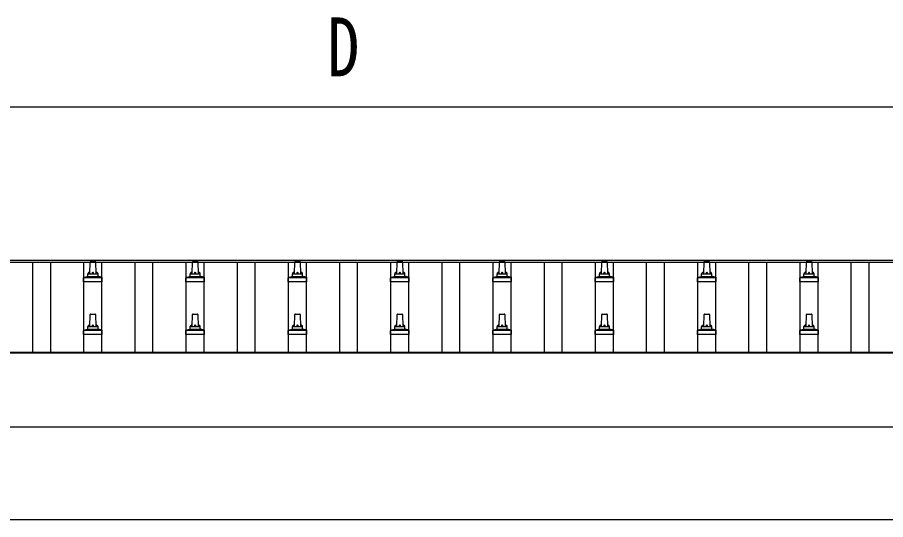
# Model space of a CAD drawing. Units: millimetres, scale not verified. Extents: x -14718 to 14718, y -10395 to 10395.
# Drawn here: x -10800 to -9103, y 824 to 1807 of the extents above; entities that cross this region are included whole.
import ezdxf
from ezdxf.enums import TextEntityAlignment as Align

# ---------------------------------------------------------------- set-up
doc = ezdxf.new("R2010")
doc.units = ezdxf.units.MM
doc.header["$LTSCALE"] = 40
for name, color, linetype in [('0-5_YKK_13', 4, 'Continuous'), ('0-6_YKK_A1', 4, 'Continuous'), ('0-7_YKK_D', 6, 'Continuous')]:
    doc.layers.add(name, color=color, linetype=linetype)
doc.styles.add('ＭＳ ゴシック', font='')
doc.styles.get('ＭＳ ゴシック').set_extended_font_data('MS Gothic')

msp = doc.modelspace()

# ---------------------------------------------------------------- linework, layer by layer
at = {"layer": '0-5_YKK_13'}
for p, q in [((-10658.43, 1305.43), (-10657.7, 1328.95)), ((-10656.7, 1329.93), (-10648.16, 1329.93)), ((-10647.16, 1328.95), (-10646.43, 1305.43)), ((-10458.43, 1305.43), (-10457.7, 1328.95)), ((-10456.7, 1329.93), (-10448.16, 1329.93)), ((-10447.16, 1328.95), (-10446.43, 1305.43)), ((-10258.43, 1305.43), (-10257.7, 1328.95)), ((-10256.7, 1329.93), (-10248.16, 1329.93)), ((-10247.16, 1328.95), (-10246.43, 1305.43)), ((-10058.43, 1305.43), (-10057.7, 1328.95)), ((-10056.7, 1329.93), (-10048.16, 1329.93)), ((-10047.16, 1328.95), (-10046.43, 1305.43)), ((-9858.43, 1305.43), (-9857.7, 1328.95)), ((-9856.7, 1329.93), (-9848.16, 1329.93)), ((-9847.16, 1328.95), (-9846.43, 1305.43)), ((-9658.43, 1305.43), (-9657.7, 1328.95)), ((-9656.7, 1329.93), (-9648.16, 1329.93)), ((-9647.16, 1328.95), (-9646.43, 1305.43)), ((-9458.43, 1305.43), (-9457.7, 1328.95)), ((-9456.7, 1329.93), (-9448.16, 1329.93)), ((-9447.16, 1328.95), (-9446.43, 1305.43)), ((-9258.43, 1305.43), (-9257.7, 1328.95)), ((-9256.7, 1329.93), (-9248.16, 1329.93)), ((-9247.16, 1328.95), (-9246.43, 1305.43)), ((-10670.68, 1289.93), (-10670.68, 1297.64)), ((-10634.18, 1289.93), (-10670.68, 1289.93)), ((-10670.3, 1298.43), (-10634.56, 1298.43)), ((-10669.92, 1298.61), (-10663.2, 1300.24)), ((-10662.81, 1300.43), (-10642.05, 1300.43)), ((-10662.43, 1301.21), (-10662.43, 1305.43)), ((-10661.43, 1305.43), (-10643.43, 1305.43)), ((-10642.43, 1301.21), (-10642.43, 1305.43)), ((-10634.95, 1298.61), (-10641.67, 1300.24)), ((-10634.18, 1289.93), (-10634.18, 1297.64)), ((-10470.68, 1289.93), (-10470.68, 1297.64)), ((-10434.18, 1289.93), (-10470.68, 1289.93)), ((-10470.3, 1298.43), (-10434.56, 1298.43)), ((-10469.92, 1298.61), (-10463.2, 1300.24)), ((-10462.81, 1300.43), (-10442.05, 1300.43)), ((-10462.43, 1301.21), (-10462.43, 1305.43)), ((-10461.43, 1305.43), (-10443.43, 1305.43)), ((-10442.43, 1301.21), (-10442.43, 1305.43)), ((-10434.95, 1298.61), (-10441.67, 1300.24)), ((-10434.18, 1289.93), (-10434.18, 1297.64)), ((-10270.68, 1289.93), (-10270.68, 1297.64)), ((-10234.18, 1289.93), (-10270.68, 1289.93)), ((-10270.3, 1298.43), (-10234.56, 1298.43)), ((-10269.92, 1298.61), (-10263.2, 1300.24)), ((-10262.81, 1300.43), (-10242.05, 1300.43)), ((-10262.43, 1301.21), (-10262.43, 1305.43)), ((-10261.43, 1305.43), (-10243.43, 1305.43)), ((-10242.43, 1301.21), (-10242.43, 1305.43)), ((-10234.95, 1298.61), (-10241.67, 1300.24)), ((-10234.18, 1289.93), (-10234.18, 1297.64)), ((-10070.68, 1289.93), (-10070.68, 1297.64)), ((-10034.18, 1289.93), (-10070.68, 1289.93)), ((-10070.3, 1298.43), (-10034.56, 1298.43)), ((-10069.92, 1298.61), (-10063.2, 1300.24)), ((-10062.81, 1300.43), (-10042.05, 1300.43)), ((-10062.43, 1301.21), (-10062.43, 1305.43)), ((-10061.43, 1305.43), (-10043.43, 1305.43)), ((-10042.43, 1301.21), (-10042.43, 1305.43)), ((-10034.95, 1298.61), (-10041.67, 1300.24)), ((-10034.18, 1289.93), (-10034.18, 1297.64)), ((-9870.68, 1289.93), (-9870.68, 1297.64)), ((-9834.18, 1289.93), (-9870.68, 1289.93)), ((-9870.3, 1298.43), (-9834.56, 1298.43)), ((-9869.92, 1298.61), (-9863.2, 1300.24)), ((-9862.81, 1300.43), (-9842.05, 1300.43)), ((-9862.43, 1301.21), (-9862.43, 1305.43)), ((-9861.43, 1305.43), (-9843.43, 1305.43)), ((-9842.43, 1301.21), (-9842.43, 1305.43)), ((-9834.95, 1298.61), (-9841.67, 1300.24)), ((-9834.18, 1289.93), (-9834.18, 1297.64)), ((-9670.68, 1289.93), (-9670.68, 1297.64)), ((-9634.18, 1289.93), (-9670.68, 1289.93)), ((-9670.3, 1298.43), (-9634.56, 1298.43)), ((-9669.92, 1298.61), (-9663.2, 1300.24)), ((-9662.81, 1300.43), (-9642.05, 1300.43)), ((-9662.43, 1301.21), (-9662.43, 1305.43)), ((-9661.43, 1305.43), (-9643.43, 1305.43)), ((-9642.43, 1301.21), (-9642.43, 1305.43)), ((-9634.95, 1298.61), (-9641.67, 1300.24)), ((-9634.18, 1289.93), (-9634.18, 1297.64)), ((-9470.68, 1289.93), (-9470.68, 1297.64)), ((-9434.18, 1289.93), (-9470.68, 1289.93)), ((-9470.3, 1298.43), (-9434.56, 1298.43)), ((-9469.92, 1298.61), (-9463.2, 1300.24)), ((-9462.81, 1300.43), (-9442.05, 1300.43)), ((-9462.43, 1301.21), (-9462.43, 1305.43)), ((-9461.43, 1305.43), (-9443.43, 1305.43)), ((-9442.43, 1301.21), (-9442.43, 1305.43)), ((-9434.95, 1298.61), (-9441.67, 1300.24)), ((-9434.18, 1289.93), (-9434.18, 1297.64)), ((-9270.68, 1289.93), (-9270.68, 1297.64)), ((-9234.18, 1289.93), (-9270.68, 1289.93)), ((-9270.3, 1298.43), (-9234.56, 1298.43)), ((-9269.92, 1298.61), (-9263.2, 1300.24)), ((-9262.81, 1300.43), (-9242.05, 1300.43)), ((-9262.43, 1301.21), (-9262.43, 1305.43)), ((-9261.43, 1305.43), (-9243.43, 1305.43)), ((-9242.43, 1301.21), (-9242.43, 1305.43)), ((-9234.95, 1298.61), (-9241.67, 1300.24)), ((-9234.18, 1289.93), (-9234.18, 1297.64)), ((-10658.43, 1202.09), (-10657.7, 1225.62)), ((-10656.7, 1226.59), (-10648.16, 1226.59)), ((-10647.16, 1225.62), (-10646.43, 1202.09)), ((-10458.43, 1202.09), (-10457.7, 1225.62)), ((-10456.7, 1226.59), (-10448.16, 1226.59)), ((-10447.16, 1225.62), (-10446.43, 1202.09)), ((-10258.43, 1202.09), (-10257.7, 1225.62)), ((-10256.7, 1226.59), (-10248.16, 1226.59)), ((-10247.16, 1225.62), (-10246.43, 1202.09)), ((-10058.43, 1202.09), (-10057.7, 1225.62)), ((-10056.7, 1226.59), (-10048.16, 1226.59)), ((-10047.16, 1225.62), (-10046.43, 1202.09)), ((-9858.43, 1202.09), (-9857.7, 1225.62)), ((-9856.7, 1226.59), (-9848.16, 1226.59)), ((-9847.16, 1225.62), (-9846.43, 1202.09)), ((-9658.43, 1202.09), (-9657.7, 1225.62)), ((-9656.7, 1226.59), (-9648.16, 1226.59)), ((-9647.16, 1225.62), (-9646.43, 1202.09)), ((-9458.43, 1202.09), (-9457.7, 1225.62)), ((-9456.7, 1226.59), (-9448.16, 1226.59)), ((-9447.16, 1225.62), (-9446.43, 1202.09)), ((-9258.43, 1202.09), (-9257.7, 1225.62)), ((-9256.7, 1226.59), (-9248.16, 1226.59)), ((-9247.16, 1225.62), (-9246.43, 1202.09)), ((-10670.68, 1186.59), (-10670.68, 1194.31)), ((-10670.3, 1195.09), (-10634.56, 1195.09)), ((-10669.92, 1195.28), (-10663.2, 1196.91)), ((-10662.81, 1197.09), (-10642.05, 1197.09)), ((-10662.43, 1197.88), (-10662.43, 1202.09)), ((-10661.43, 1202.09), (-10643.43, 1202.09)), ((-10642.43, 1197.88), (-10642.43, 1202.09)), ((-10634.95, 1195.28), (-10641.67, 1196.91)), ((-10634.18, 1186.59), (-10634.18, 1194.31)), ((-10470.68, 1186.59), (-10470.68, 1194.31)), ((-10470.3, 1195.09), (-10434.56, 1195.09)), ((-10469.92, 1195.28), (-10463.2, 1196.91)), ((-10462.81, 1197.09), (-10442.05, 1197.09)), ((-10462.43, 1197.88), (-10462.43, 1202.09)), ((-10461.43, 1202.09), (-10443.43, 1202.09)), ((-10442.43, 1197.88), (-10442.43, 1202.09)), ((-10434.95, 1195.28), (-10441.67, 1196.91)), ((-10434.18, 1186.59), (-10434.18, 1194.31)), ((-10270.68, 1186.59), (-10270.68, 1194.31)), ((-10270.3, 1195.09), (-10234.56, 1195.09)), ((-10269.92, 1195.28), (-10263.2, 1196.91)), ((-10262.81, 1197.09), (-10242.05, 1197.09)), ((-10262.43, 1197.88), (-10262.43, 1202.09)), ((-10261.43, 1202.09), (-10243.43, 1202.09)), ((-10242.43, 1197.88), (-10242.43, 1202.09)), ((-10234.95, 1195.28), (-10241.67, 1196.91)), ((-10234.18, 1186.59), (-10234.18, 1194.31)), ((-10070.68, 1186.59), (-10070.68, 1194.31)), ((-10070.3, 1195.09), (-10034.56, 1195.09)), ((-10069.92, 1195.28), (-10063.2, 1196.91)), ((-10062.81, 1197.09), (-10042.05, 1197.09)), ((-10062.43, 1197.88), (-10062.43, 1202.09)), ((-10061.43, 1202.09), (-10043.43, 1202.09)), ((-10042.43, 1197.88), (-10042.43, 1202.09)), ((-10034.95, 1195.28), (-10041.67, 1196.91)), ((-10034.18, 1186.59), (-10034.18, 1194.31)), ((-9870.68, 1186.59), (-9870.68, 1194.31)), ((-9870.3, 1195.09), (-9834.56, 1195.09)), ((-9869.92, 1195.28), (-9863.2, 1196.91)), ((-9862.81, 1197.09), (-9842.05, 1197.09)), ((-9862.43, 1197.88), (-9862.43, 1202.09)), ((-9861.43, 1202.09), (-9843.43, 1202.09)), ((-9842.43, 1197.88), (-9842.43, 1202.09)), ((-9834.95, 1195.28), (-9841.67, 1196.91)), ((-9834.18, 1186.59), (-9834.18, 1194.31)), ((-9670.68, 1186.59), (-9670.68, 1194.31)), ((-9670.3, 1195.09), (-9634.56, 1195.09)), ((-9669.92, 1195.28), (-9663.2, 1196.91)), ((-9662.81, 1197.09), (-9642.05, 1197.09)), ((-9662.43, 1197.88), (-9662.43, 1202.09)), ((-9661.43, 1202.09), (-9643.43, 1202.09)), ((-9642.43, 1197.88), (-9642.43, 1202.09)), ((-9634.95, 1195.28), (-9641.67, 1196.91)), ((-9634.18, 1186.59), (-9634.18, 1194.31)), ((-9470.68, 1186.59), (-9470.68, 1194.31)), ((-9470.3, 1195.09), (-9434.56, 1195.09)), ((-9469.92, 1195.28), (-9463.2, 1196.91)), ((-9462.81, 1197.09), (-9442.05, 1197.09)), ((-9462.43, 1197.88), (-9462.43, 1202.09)), ((-9461.43, 1202.09), (-9443.43, 1202.09)), ((-9442.43, 1197.88), (-9442.43, 1202.09)), ((-9434.95, 1195.28), (-9441.67, 1196.91)), ((-9434.18, 1186.59), (-9434.18, 1194.31)), ((-9270.68, 1186.59), (-9270.68, 1194.31)), ((-9270.3, 1195.09), (-9234.56, 1195.09)), ((-9269.92, 1195.28), (-9263.2, 1196.91)), ((-9262.81, 1197.09), (-9242.05, 1197.09)), ((-9262.43, 1197.88), (-9262.43, 1202.09)), ((-9261.43, 1202.09), (-9243.43, 1202.09)), ((-9242.43, 1197.88), (-9242.43, 1202.09)), ((-9234.95, 1195.28), (-9241.67, 1196.91)), ((-9234.18, 1186.59), (-9234.18, 1194.31)), ((-10634.18, 1186.59), (-10670.68, 1186.59)), ((-10434.18, 1186.59), (-10470.68, 1186.59)), ((-10234.18, 1186.59), (-10270.68, 1186.59)), ((-10034.18, 1186.59), (-10070.68, 1186.59)), ((-9834.18, 1186.59), (-9870.68, 1186.59)), ((-9634.18, 1186.59), (-9670.68, 1186.59)), ((-9434.18, 1186.59), (-9470.68, 1186.59)), ((-9234.18, 1186.59), (-9270.68, 1186.59))]:
    msp.add_line(p, q, dxfattribs=at)
for centre, radius, start, end in [((-10656.7, 1328.93), 1, 90, 178.60509), ((-10648.16, 1328.93), 1, 1.39491, 90), ((-10456.7, 1328.93), 1, 90, 178.60509), ((-10448.16, 1328.93), 1, 1.39491, 90), ((-10256.7, 1328.93), 1, 90, 178.60509), ((-10248.16, 1328.93), 1, 1.39491, 90), ((-10056.7, 1328.93), 1, 90, 178.60509), ((-10048.16, 1328.93), 1, 1.39491, 90), ((-9856.7, 1328.93), 1, 90, 178.60509), ((-9848.16, 1328.93), 1, 1.39491, 90), ((-9656.7, 1328.93), 1, 90, 178.60509), ((-9648.16, 1328.93), 1, 1.39491, 90), ((-9456.7, 1328.93), 1, 90, 178.60509), ((-9448.16, 1328.93), 1, 1.39491, 90), ((-9256.7, 1328.93), 1, 90, 178.60509), ((-9248.16, 1328.93), 1, 1.39491, 90), ((-10658.35, 1304.79), 4.13, 90, 171.17633), ((-10649.1, 1305.43), 4.83, 133.60282, 180), ((-10655.76, 1305.43), 4.83, 0, 46.39718), ((-10646.52, 1304.79), 4.13, 8.82367, 90), ((-10458.35, 1304.79), 4.13, 90, 171.17633), ((-10449.1, 1305.43), 4.83, 133.60282, 180), ((-10455.76, 1305.43), 4.83, 0, 46.39718), ((-10446.52, 1304.79), 4.13, 8.82367, 90), ((-10258.35, 1304.79), 4.13, 90, 171.17633), ((-10249.1, 1305.43), 4.83, 133.60282, 180), ((-10255.76, 1305.43), 4.83, 0, 46.39718), ((-10246.52, 1304.79), 4.13, 8.82367, 90), ((-10058.35, 1304.79), 4.13, 90, 171.17633), ((-10049.1, 1305.43), 4.83, 133.60282, 180), ((-10055.76, 1305.43), 4.83, 0, 46.39718), ((-10046.52, 1304.79), 4.13, 8.82367, 90), ((-9858.35, 1304.79), 4.13, 90, 171.17633), ((-9849.1, 1305.43), 4.83, 133.60282, 180), ((-9855.76, 1305.43), 4.83, 0, 46.39718), ((-9846.52, 1304.79), 4.13, 8.82367, 90), ((-9658.35, 1304.79), 4.13, 90, 171.17633), ((-9649.1, 1305.43), 4.83, 133.60282, 180), ((-9655.76, 1305.43), 4.83, 0, 46.39718), ((-9646.52, 1304.79), 4.13, 8.82367, 90), ((-9458.35, 1304.79), 4.13, 90, 171.17633), ((-9449.1, 1305.43), 4.83, 133.60282, 180), ((-9455.76, 1305.43), 4.83, 0, 46.39718), ((-9446.52, 1304.79), 4.13, 8.82367, 90), ((-9258.35, 1304.79), 4.13, 90, 171.17633), ((-9249.1, 1305.43), 4.83, 133.60282, 180), ((-9255.76, 1305.43), 4.83, 0, 46.39718), ((-9246.52, 1304.79), 4.13, 8.82367, 90), ((-10669.68, 1297.64), 1, 103.62699, 180), ((-10663.43, 1301.21), 1, 283.62699, 0), ((-10661.43, 1304.43), 1, 90, 180), ((-10643.43, 1304.43), 1, 0, 90), ((-10641.43, 1301.21), 1, 180, 256.37301), ((-10635.18, 1297.64), 1, 0, 76.37301), ((-10469.68, 1297.64), 1, 103.62699, 180), ((-10463.43, 1301.21), 1, 283.62699, 0), ((-10461.43, 1304.43), 1, 90, 180), ((-10443.43, 1304.43), 1, 0, 90), ((-10441.43, 1301.21), 1, 180, 256.37301), ((-10435.18, 1297.64), 1, 0, 76.37301), ((-10269.68, 1297.64), 1, 103.62699, 180), ((-10263.43, 1301.21), 1, 283.62699, 0), ((-10261.43, 1304.43), 1, 90, 180), ((-10243.43, 1304.43), 1, 0, 90), ((-10241.43, 1301.21), 1, 180, 256.37301), ((-10235.18, 1297.64), 1, 0, 76.37301), ((-10069.68, 1297.64), 1, 103.62699, 180), ((-10063.43, 1301.21), 1, 283.62699, 0), ((-10061.43, 1304.43), 1, 90, 180), ((-10043.43, 1304.43), 1, 0, 90), ((-10041.43, 1301.21), 1, 180, 256.37301), ((-10035.18, 1297.64), 1, 0, 76.37301), ((-9869.68, 1297.64), 1, 103.62699, 180), ((-9863.43, 1301.21), 1, 283.62699, 0), ((-9861.43, 1304.43), 1, 90, 180), ((-9843.43, 1304.43), 1, 0, 90), ((-9841.43, 1301.21), 1, 180, 256.37301), ((-9835.18, 1297.64), 1, 0, 76.37301), ((-9669.68, 1297.64), 1, 103.62699, 180), ((-9663.43, 1301.21), 1, 283.62699, 0), ((-9661.43, 1304.43), 1, 90, 180), ((-9643.43, 1304.43), 1, 0, 90), ((-9641.43, 1301.21), 1, 180, 256.37301), ((-9635.18, 1297.64), 1, 0, 76.37301), ((-9469.68, 1297.64), 1, 103.62699, 180), ((-9463.43, 1301.21), 1, 283.62699, 0), ((-9461.43, 1304.43), 1, 90, 180), ((-9443.43, 1304.43), 1, 0, 90), ((-9441.43, 1301.21), 1, 180, 256.37301), ((-9435.18, 1297.64), 1, 0, 76.37301), ((-9269.68, 1297.64), 1, 103.62699, 180), ((-9263.43, 1301.21), 1, 283.62699, 0), ((-9261.43, 1304.43), 1, 90, 180), ((-9243.43, 1304.43), 1, 0, 90), ((-9241.43, 1301.21), 1, 180, 256.37301), ((-9235.18, 1297.64), 1, 0, 76.37301), ((-10656.7, 1225.59), 1, 90, 178.60509), ((-10648.16, 1225.59), 1, 1.39491, 90), ((-10456.7, 1225.59), 1, 90, 178.60509), ((-10448.16, 1225.59), 1, 1.39491, 90), ((-10256.7, 1225.59), 1, 90, 178.60509), ((-10248.16, 1225.59), 1, 1.39491, 90), ((-10056.7, 1225.59), 1, 90, 178.60509), ((-10048.16, 1225.59), 1, 1.39491, 90), ((-9856.7, 1225.59), 1, 90, 178.60509), ((-9848.16, 1225.59), 1, 1.39491, 90), ((-9656.7, 1225.59), 1, 90, 178.60509), ((-9648.16, 1225.59), 1, 1.39491, 90), ((-9456.7, 1225.59), 1, 90, 178.60509), ((-9448.16, 1225.59), 1, 1.39491, 90), ((-9256.7, 1225.59), 1, 90, 178.60509), ((-9248.16, 1225.59), 1, 1.39491, 90), ((-10658.35, 1201.46), 4.13, 90, 171.17633), ((-10649.1, 1202.09), 4.83, 133.60282, 180), ((-10655.76, 1202.09), 4.83, 0, 46.39718), ((-10646.52, 1201.46), 4.13, 8.82367, 90), ((-10458.35, 1201.46), 4.13, 90, 171.17633), ((-10449.1, 1202.09), 4.83, 133.60282, 180), ((-10455.76, 1202.09), 4.83, 0, 46.39718), ((-10446.52, 1201.46), 4.13, 8.82367, 90), ((-10258.35, 1201.46), 4.13, 90, 171.17633), ((-10249.1, 1202.09), 4.83, 133.60282, 180), ((-10255.76, 1202.09), 4.83, 0, 46.39718), ((-10246.52, 1201.46), 4.13, 8.82367, 90), ((-10058.35, 1201.46), 4.13, 90, 171.17633), ((-10049.1, 1202.09), 4.83, 133.60282, 180), ((-10055.76, 1202.09), 4.83, 0, 46.39718), ((-10046.52, 1201.46), 4.13, 8.82367, 90), ((-9858.35, 1201.46), 4.13, 90, 171.17633), ((-9849.1, 1202.09), 4.83, 133.60282, 180), ((-9855.76, 1202.09), 4.83, 0, 46.39718), ((-9846.52, 1201.46), 4.13, 8.82367, 90), ((-9658.35, 1201.46), 4.13, 90, 171.17633), ((-9649.1, 1202.09), 4.83, 133.60282, 180), ((-9655.76, 1202.09), 4.83, 0, 46.39718), ((-9646.52, 1201.46), 4.13, 8.82367, 90), ((-9458.35, 1201.46), 4.13, 90, 171.17633), ((-9449.1, 1202.09), 4.83, 133.60282, 180), ((-9455.76, 1202.09), 4.83, 0, 46.39718), ((-9446.52, 1201.46), 4.13, 8.82367, 90), ((-9258.35, 1201.46), 4.13, 90, 171.17633), ((-9249.1, 1202.09), 4.83, 133.60282, 180), ((-9255.76, 1202.09), 4.83, 0, 46.39718), ((-9246.52, 1201.46), 4.13, 8.82367, 90), ((-10669.68, 1194.31), 1, 103.62699, 180), ((-10663.43, 1197.88), 1, 283.62699, 0), ((-10661.43, 1201.09), 1, 90, 180), ((-10643.43, 1201.09), 1, 0, 90), ((-10641.43, 1197.88), 1, 180, 256.37301), ((-10635.18, 1194.31), 1, 0, 76.37301), ((-10469.68, 1194.31), 1, 103.62699, 180), ((-10463.43, 1197.88), 1, 283.62699, 0), ((-10461.43, 1201.09), 1, 90, 180), ((-10443.43, 1201.09), 1, 0, 90), ((-10441.43, 1197.88), 1, 180, 256.37301), ((-10435.18, 1194.31), 1, 0, 76.37301), ((-10269.68, 1194.31), 1, 103.62699, 180), ((-10263.43, 1197.88), 1, 283.62699, 0), ((-10261.43, 1201.09), 1, 90, 180), ((-10243.43, 1201.09), 1, 0, 90), ((-10241.43, 1197.88), 1, 180, 256.37301), ((-10235.18, 1194.31), 1, 0, 76.37301), ((-10069.68, 1194.31), 1, 103.62699, 180), ((-10063.43, 1197.88), 1, 283.62699, 0), ((-10061.43, 1201.09), 1, 90, 180), ((-10043.43, 1201.09), 1, 0, 90), ((-10041.43, 1197.88), 1, 180, 256.37301), ((-10035.18, 1194.31), 1, 0, 76.37301), ((-9869.68, 1194.31), 1, 103.62699, 180), ((-9863.43, 1197.88), 1, 283.62699, 0), ((-9861.43, 1201.09), 1, 90, 180), ((-9843.43, 1201.09), 1, 0, 90), ((-9841.43, 1197.88), 1, 180, 256.37301), ((-9835.18, 1194.31), 1, 0, 76.37301), ((-9669.68, 1194.31), 1, 103.62699, 180), ((-9663.43, 1197.88), 1, 283.62699, 0), ((-9661.43, 1201.09), 1, 90, 180), ((-9643.43, 1201.09), 1, 0, 90), ((-9641.43, 1197.88), 1, 180, 256.37301), ((-9635.18, 1194.31), 1, 0, 76.37301), ((-9469.68, 1194.31), 1, 103.62699, 180), ((-9463.43, 1197.88), 1, 283.62699, 0), ((-9461.43, 1201.09), 1, 90, 180), ((-9443.43, 1201.09), 1, 0, 90), ((-9441.43, 1197.88), 1, 180, 256.37301), ((-9435.18, 1194.31), 1, 0, 76.37301), ((-9269.68, 1194.31), 1, 103.62699, 180), ((-9263.43, 1197.88), 1, 283.62699, 0), ((-9261.43, 1201.09), 1, 90, 180), ((-9243.43, 1201.09), 1, 0, 90), ((-9241.43, 1197.88), 1, 180, 256.37301), ((-9235.18, 1194.31), 1, 0, 76.37301)]:
    msp.add_arc(centre, radius, start, end, dxfattribs=at)
at = {"layer": '0-6_YKK_A1'}
for p, q in [((-12875.43, 1331.95), (-7429.43, 1331.95)), ((-12875.43, 1328.36), (-7429.43, 1328.36)), ((-10769.93, 1152.34), (-10769.93, 1328.36)), ((-10734.93, 1152.34), (-10734.93, 1328.36)), ((-10669.93, 1152.34), (-10669.93, 1328.36)), ((-10634.93, 1152.34), (-10634.93, 1328.36)), ((-10569.93, 1152.34), (-10569.93, 1328.36)), ((-10534.93, 1152.34), (-10534.93, 1328.36)), ((-10469.93, 1152.34), (-10469.93, 1328.36)), ((-10434.93, 1152.34), (-10434.93, 1328.36)), ((-10369.93, 1152.34), (-10369.93, 1328.36)), ((-10334.93, 1152.34), (-10334.93, 1328.36)), ((-10269.93, 1152.34), (-10269.93, 1328.36)), ((-10234.93, 1152.34), (-10234.93, 1328.36)), ((-10169.93, 1152.34), (-10169.93, 1328.36)), ((-10134.93, 1152.34), (-10134.93, 1328.36)), ((-10069.93, 1152.34), (-10069.93, 1328.36)), ((-10034.93, 1152.34), (-10034.93, 1328.36)), ((-9969.93, 1152.34), (-9969.93, 1328.36)), ((-9934.93, 1152.34), (-9934.93, 1328.36)), ((-9869.93, 1152.34), (-9869.93, 1328.36)), ((-9834.93, 1152.34), (-9834.93, 1328.36)), ((-9769.93, 1152.34), (-9769.93, 1328.36)), ((-9734.93, 1152.34), (-9734.93, 1328.36)), ((-9669.93, 1152.34), (-9669.93, 1328.36)), ((-9634.93, 1152.34), (-9634.93, 1328.36)), ((-9569.93, 1152.34), (-9569.93, 1328.36)), ((-9534.93, 1152.34), (-9534.93, 1328.36)), ((-9469.93, 1152.34), (-9469.93, 1328.36)), ((-9434.93, 1152.34), (-9434.93, 1328.36)), ((-9369.93, 1152.34), (-9369.93, 1328.36)), ((-9334.93, 1152.34), (-9334.93, 1328.36)), ((-9269.93, 1152.34), (-9269.93, 1328.36)), ((-9234.93, 1152.34), (-9234.93, 1328.36)), ((-9169.93, 1152.34), (-9169.93, 1328.36)), ((-9134.93, 1152.34), (-9134.93, 1328.36)), ((-12875.43, 1152.1), (-7429.43, 1152.1)), ((-12870.73, 1150.54), (-7434.13, 1150.54)), ((-7434.13, 1005.67), (-12870.73, 1005.67)), ((-12852.43, 824.5), (-7546.08, 824.5))]:
    msp.add_line(p, q, dxfattribs=at)
at = {"layer": '0-7_YKK_D'}
msp.add_line((-12712.43, 1631.95), (-7592.43, 1631.95), dxfattribs=at)

# ---------------------------------------------------------------- texts
at = {"layer": '0-7_YKK_D', "style": 'ＭＳ ゴシック', "width": 0.8}
msp.add_text('D', height=115.5, dxfattribs=at).set_placement((-10194.43, 1656.95), align=Align.BOTTOM_LEFT)

doc.saveas('drawing.dxf')
